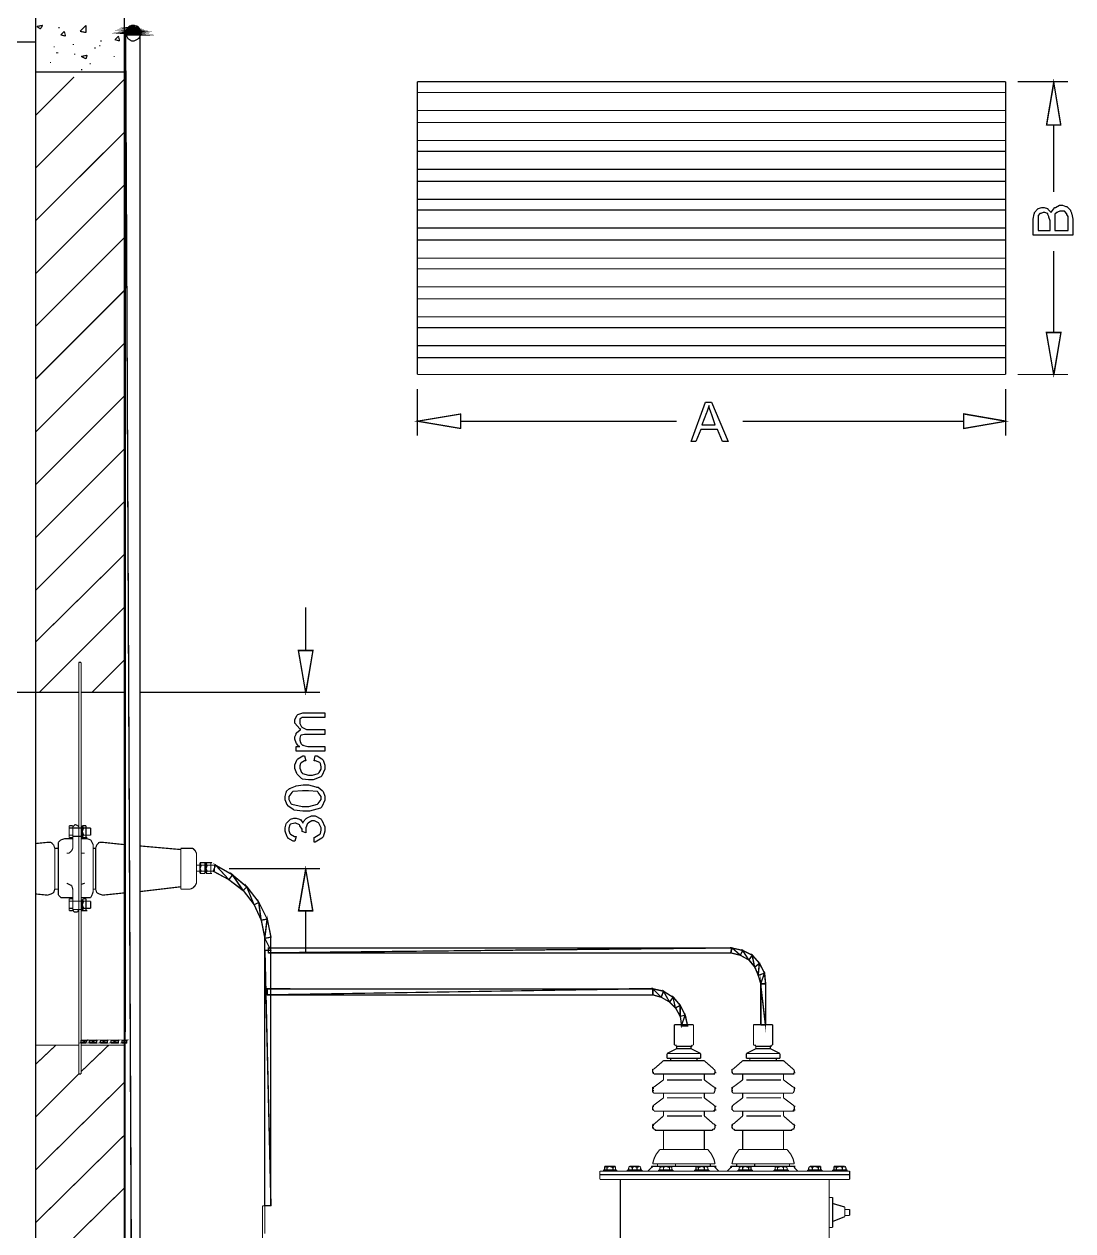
# Model space of a CAD drawing. Extents: x 0 to 210, y 0 to 297.
# Drawn here: x 104.27 to 141.31, y 230.76 to 273.4 of the extents above; entities that cross this region are included whole.
import ezdxf

# ---------------------------------------------------------------- set-up
doc = ezdxf.new("R2010")
doc.units = 0
doc.header["$MEASUREMENT"] = 0
for name, color, linetype in [('C00-00-00-BLACK', 7, 'Continuous'), ('C00-7E-FF', 150, 'Continuous'), ('C00-FF-00', 3, 'Continuous'), ('CC6-C8-CA', 254, 'Continuous'), ('CFF-00-00', 1, 'Continuous'), ('CFF-7E-00', 30, 'Continuous')]:
    doc.layers.add(name, color=color, linetype=linetype)

msp = doc.modelspace()

# ---------------------------------------------------------------- linework, layer by layer
at = {"layer": 'C00-00-00-BLACK', "const_width": 0.0423}
for points in [[(104.672, 273.611), (104.672, 160.605)], [(104.714, 273.315), (104.925, 273.357)], [(104.714, 273.315), (104.841, 273.231)], [(104.841, 273.231), (104.925, 273.357)], [(105.476, 273.272), (105.519, 273.272)], [(106.241, 273.145), (106.452, 273.357)], [(106.452, 273.102), (106.452, 273.357)], [(107.81, 273.611), (107.81, 160.605)], [(108.402, 273.061), (108.402, 273.124), (108.296, 273.305), (108.275, 273.315), (108.253, 273.337), (108, 273.337), (107.979, 273.315), (107.957, 273.305), (107.852, 273.123), (107.852, 273.061)], [(105.561, 273.018), (105.687, 273.145)], [(105.561, 273.018), (105.73, 272.976)], [(105.73, 272.976), (105.687, 273.145)], [(106.241, 273.145), (106.452, 273.102)], [(107.471, 272.849), (107.599, 272.976)], [(107.471, 272.849), (107.64, 272.806)], [(107.64, 272.806), (107.599, 272.976)], [(107.81, 161.198), (107.852, 273.018)], [(108.361, 273.018), (108.361, 161.367)], [(104.672, 272.765), (69.3843, 272.765)], [(105.307, 272.595), (105.35, 272.595)], [(105.986, 272.679), (106.029, 272.679)], [(106.748, 272.553), (106.791, 272.553)], [(106.918, 272.637), (106.96, 272.637)], [(106.96, 272.806), (107.003, 272.806)], [(105.18, 272.044), (105.222, 272.044)], [(105.391, 272.383), (105.434, 272.383)], [(105.434, 272.383), (105.476, 272.383)], [(106.029, 272.34), (106.072, 272.34)], [(106.282, 272.256), (106.495, 272.299)], [(106.282, 272.256), (106.452, 272.172)], [(106.452, 272.172), (106.495, 272.299)], [(106.579, 272.003), (106.621, 272.003)], [(107.429, 272.256), (107.471, 272.256)], [(104.672, 271.706), (107.81, 271.706)], [(106.282, 271.791), (106.325, 271.791)], [(104.672, 270.179), (106.029, 271.534)], [(104.672, 268.314), (107.81, 271.449)], [(138.941, 271.365), (118.157, 271.365)], [(118.157, 261.022), (118.157, 271.365)], [(138.941, 261.022), (138.941, 271.365)], [(104.672, 266.449), (107.81, 269.584)], [(104.672, 264.583), (107.81, 267.721)], [(104.672, 262.717), (107.81, 265.857)], [(104.672, 260.853), (107.81, 263.991)], [(104.672, 258.987), (107.81, 262.125)], [(138.941, 261.022), (118.157, 261.022)], [(104.672, 257.123), (107.81, 260.26)], [(104.672, 255.257), (107.81, 258.395)], [(104.672, 253.391), (107.81, 256.53)], [(104.672, 251.57), (107.81, 254.664)], [(104.798, 249.79), (107.81, 252.798)], [(106.198, 236.31), (106.198, 250.848)], [(106.198, 250.848), (106.282, 250.848)], [(106.282, 250.848), (106.282, 236.31)], [(106.664, 249.79), (107.81, 250.934)], [(104.672, 249.79), (69.3843, 249.79)], [(104.672, 249.79), (106.198, 249.79)], [(106.282, 249.79), (107.81, 249.79)], [(106.072, 245.126), (106.029, 245.084)], [(106.156, 245.084), (106.072, 245.126)], [(105.859, 245.084), (105.859, 244.66)], [(105.859, 245.084), (105.859, 245.041)], [(105.986, 245.084), (105.859, 245.084)], [(105.859, 245.041), (105.859, 244.999)], [(105.859, 244.999), (105.986, 244.999)], [(105.859, 244.999), (105.859, 244.872)], [(105.859, 244.872), (105.859, 244.745)], [(105.859, 244.745), (105.986, 244.745)], [(105.859, 244.745), (105.859, 244.703)], [(105.859, 244.703), (105.859, 244.66)], [(105.986, 244.279), (105.986, 245.084)], [(106.029, 245.084), (105.986, 245.041)], [(105.986, 244.999), (106.282, 244.999)], [(105.986, 244.703), (106.282, 244.703)], [(106.198, 245.041), (106.156, 245.084)], [(106.198, 245.041), (106.198, 244.279)], [(106.282, 245.041), (106.325, 245.041)], [(106.325, 244.66), (106.325, 245.084)], [(106.368, 245.084), (106.325, 245.041)], [(106.368, 245.084), (106.325, 245.084)], [(106.325, 245.041), (106.368, 244.999)], [(106.368, 244.999), (106.325, 244.872)], [(106.325, 244.872), (106.368, 244.745)], [(106.368, 244.745), (106.325, 244.703)], [(106.325, 244.703), (106.368, 244.66)], [(106.368, 245.084), (106.452, 245.084)], [(106.368, 244.999), (106.452, 244.999)], [(106.368, 244.745), (106.452, 244.745)], [(106.452, 244.66), (106.452, 245.084)], [(106.452, 245.041), (106.452, 245.084)], [(106.452, 244.999), (106.452, 245.041)], [(106.452, 244.999), (106.621, 244.999)], [(106.452, 244.872), (106.452, 244.999)], [(106.452, 244.745), (106.452, 244.872)], [(106.452, 244.745), (106.621, 244.745)], [(106.452, 244.703), (106.452, 244.745)], [(106.452, 244.66), (106.452, 244.703)], [(106.621, 244.999), (106.621, 244.745)], [(105.095, 244.492), (104.672, 244.449)], [(105.222, 244.492), (105.095, 244.492)], [(105.307, 244.406), (105.222, 244.492)], [(105.35, 244.279), (105.307, 244.406)], [(105.35, 244.279), (105.35, 242.838)], [(105.476, 244.279), (105.35, 244.279)], [(105.561, 244.576), (105.476, 244.492)], [(105.476, 244.492), (105.476, 244.406)], [(105.476, 244.406), (105.476, 242.752)], [(105.687, 244.618), (105.561, 244.576)], [(105.687, 244.618), (105.986, 244.618)], [(105.986, 244.66), (105.859, 244.66)], [(105.859, 244.66), (105.902, 244.66)], [(105.945, 244.194), (105.986, 244.279)], [(106.198, 242.838), (106.198, 244.279)], [(106.282, 244.66), (106.325, 244.66)], [(106.282, 244.618), (106.495, 244.618)], [(106.368, 244.66), (106.325, 244.66)], [(106.368, 244.66), (106.452, 244.66)], [(106.452, 244.66), (106.495, 244.66)], [(106.621, 244.576), (106.495, 244.618)], [(106.664, 244.492), (106.621, 244.576)], [(106.707, 244.406), (106.664, 244.492)], [(106.707, 244.406), (106.707, 242.752)], [(106.791, 244.279), (106.707, 244.279)], [(106.834, 244.406), (106.791, 244.279)], [(106.791, 244.279), (106.791, 242.838)], [(106.918, 244.492), (106.834, 244.406)], [(107.045, 244.492), (106.918, 244.492)], [(107.852, 244.406), (107.045, 244.492)], [(109.802, 244.237), (108.361, 244.364)], [(109.802, 244.279), (109.802, 242.838)], [(110.144, 244.279), (109.802, 244.279)], [(110.228, 244.279), (110.144, 244.279)], [(110.313, 244.194), (110.228, 244.279)], [(105.773, 244.11), (105.859, 244.11)], [(105.859, 244.11), (105.945, 244.194)], [(106.282, 244.11), (106.411, 244.11)], [(110.355, 244.11), (110.313, 244.194)], [(110.355, 244.11), (110.355, 243.049)], [(110.482, 243.687), (110.355, 243.687)], [(110.482, 243.475), (110.355, 243.475)], [(110.482, 243.391), (110.482, 243.771)], [(110.524, 243.771), (110.482, 243.73)], [(110.524, 243.771), (110.482, 243.771)], [(110.482, 243.73), (110.524, 243.687)], [(110.524, 243.687), (110.482, 243.56)], [(110.482, 243.56), (110.524, 243.475)], [(110.524, 243.475), (110.482, 243.433)], [(110.482, 243.433), (110.524, 243.391)], [(110.524, 243.771), (110.651, 243.771)], [(110.524, 243.687), (110.651, 243.687)], [(110.651, 243.687), (110.524, 243.687)], [(110.651, 243.475), (110.524, 243.475)], [(110.651, 243.475), (110.524, 243.475)], [(110.651, 243.391), (110.651, 243.771)], [(110.651, 243.73), (110.651, 243.771)], [(110.651, 243.771), (110.694, 243.771)], [(110.651, 243.687), (110.651, 243.73)], [(110.651, 243.56), (110.651, 243.687)], [(110.694, 243.687), (110.651, 243.687)], [(110.694, 243.687), (110.651, 243.687)], [(110.651, 243.475), (110.651, 243.56)], [(110.651, 243.433), (110.651, 243.475)], [(110.694, 243.475), (110.651, 243.475)], [(110.651, 243.475), (110.694, 243.475)], [(110.651, 243.391), (110.651, 243.433)], [(110.694, 243.391), (110.694, 243.771)], [(110.736, 243.771), (110.694, 243.73)], [(110.736, 243.771), (110.694, 243.771)], [(110.694, 243.73), (110.736, 243.687)], [(110.736, 243.687), (110.694, 243.56)], [(110.694, 243.56), (110.736, 243.475)], [(110.736, 243.475), (110.694, 243.433)], [(110.694, 243.433), (110.736, 243.391)], [(110.736, 243.771), (110.863, 243.771)], [(110.863, 243.687), (110.736, 243.687)], [(110.863, 243.687), (110.736, 243.687)], [(110.863, 243.475), (110.736, 243.475)], [(110.863, 243.475), (110.736, 243.475)], [(110.863, 243.391), (110.863, 243.771)], [(110.863, 243.73), (110.863, 243.771)], [(110.863, 243.771), (110.906, 243.771)], [(110.863, 243.687), (110.863, 243.73)], [(110.99, 243.687), (110.863, 243.687)], [(110.863, 243.56), (110.863, 243.687)], [(110.863, 243.475), (110.863, 243.56)], [(110.863, 243.433), (110.863, 243.475)], [(110.99, 243.475), (110.863, 243.475)], [(110.863, 243.391), (110.863, 243.433)], [(110.99, 243.687), (110.99, 243.475)], [(105.859, 243.006), (105.773, 243.049)], [(105.945, 242.965), (105.859, 243.006)], [(106.411, 243.049), (106.282, 243.006)], [(110.313, 242.965), (110.355, 243.049)], [(110.524, 243.391), (110.482, 243.391)], [(110.524, 243.391), (110.651, 243.391)], [(110.736, 243.391), (110.694, 243.391)], [(110.736, 243.391), (110.863, 243.391)], [(110.863, 243.391), (110.906, 243.391)], [(104.672, 242.668), (105.095, 242.626)], [(105.095, 242.626), (105.222, 242.668)], [(105.222, 242.668), (105.307, 242.71)], [(105.307, 242.71), (105.35, 242.838)], [(105.476, 242.838), (105.35, 242.838)], [(105.476, 242.752), (105.476, 242.626)], [(105.476, 242.626), (105.561, 242.54)], [(105.986, 242.838), (105.945, 242.965)], [(105.986, 242.838), (105.986, 242.076)], [(106.198, 242.838), (106.198, 242.117)], [(106.621, 242.54), (106.664, 242.626)], [(106.664, 242.626), (106.707, 242.752)], [(106.791, 242.838), (106.707, 242.838)], [(106.791, 242.838), (106.834, 242.71)], [(106.834, 242.71), (106.918, 242.668)], [(106.918, 242.668), (107.045, 242.626)], [(107.852, 242.71), (107.045, 242.626)], [(107.81, 242.71), (107.81, 160.605)], [(109.802, 242.922), (108.361, 242.752)], [(109.802, 242.838), (110.144, 242.838)], [(110.144, 242.838), (110.228, 242.879)], [(110.228, 242.879), (110.313, 242.965)], [(105.561, 242.54), (105.687, 242.54)], [(105.687, 242.54), (105.986, 242.54)], [(105.986, 242.499), (105.859, 242.499)], [(105.859, 242.499), (105.859, 242.456)], [(105.859, 242.499), (105.859, 242.456)], [(105.859, 242.456), (105.859, 242.413)], [(105.859, 242.456), (105.859, 242.076)], [(105.859, 242.413), (105.986, 242.413)], [(105.859, 242.413), (105.859, 242.287)], [(105.859, 242.287), (105.859, 242.16)], [(105.859, 242.16), (105.986, 242.16)], [(105.859, 242.16), (105.859, 242.117)], [(105.986, 242.413), (106.282, 242.413)], [(106.282, 242.54), (106.495, 242.54)], [(106.282, 242.456), (106.325, 242.456)], [(106.368, 242.499), (106.325, 242.456)], [(106.368, 242.499), (106.325, 242.456)], [(106.325, 242.456), (106.368, 242.413)], [(106.325, 242.076), (106.325, 242.456)], [(106.368, 242.413), (106.325, 242.287)], [(106.325, 242.287), (106.368, 242.16)], [(106.368, 242.16), (106.325, 242.117)], [(106.452, 242.499), (106.368, 242.499)], [(106.368, 242.413), (106.452, 242.413)], [(106.368, 242.16), (106.452, 242.16)], [(106.452, 242.456), (106.452, 242.499)], [(106.452, 242.499), (106.452, 242.456)], [(106.452, 242.413), (106.452, 242.456)], [(106.452, 242.076), (106.452, 242.456)], [(106.452, 242.413), (106.621, 242.413)], [(106.452, 242.287), (106.452, 242.413)], [(106.452, 242.16), (106.452, 242.287)], [(106.452, 242.16), (106.621, 242.16)], [(106.452, 242.117), (106.452, 242.16)], [(106.495, 242.54), (106.621, 242.54)], [(106.621, 242.413), (106.621, 242.16)], [(105.859, 242.117), (105.859, 242.076)], [(105.986, 242.076), (105.859, 242.076)], [(105.859, 242.076), (105.902, 242.076)], [(106.282, 242.117), (105.986, 242.117)], [(105.986, 242.117), (106.029, 242.033)], [(106.029, 242.033), (106.072, 242.033)], [(106.072, 242.033), (106.156, 242.033)], [(106.156, 242.033), (106.198, 242.117)], [(106.282, 242.076), (106.325, 242.076)], [(106.325, 242.117), (106.368, 242.076)], [(106.368, 242.076), (106.325, 242.076)], [(106.452, 242.076), (106.368, 242.076)], [(106.452, 242.076), (106.452, 242.117)], [(106.452, 242.076), (106.495, 242.076)], [(127.233, 238.048), (127.276, 238.048)], [(127.233, 238.006), (127.233, 238.048)], [(127.233, 238.006), (127.233, 237.371)], [(127.276, 238.048), (127.317, 238.048)], [(127.276, 238.048), (127.317, 238.048)], [(127.828, 238.048), (127.317, 238.048)], [(127.871, 238.048), (127.828, 238.048)], [(127.912, 238.048), (127.871, 238.048)], [(127.871, 238.048), (127.912, 238.048)], [(127.912, 238.006), (127.912, 238.048)], [(127.912, 238.006), (127.912, 237.371)], [(130.032, 238.006), (130.032, 238.048)], [(130.032, 238.048), (130.074, 238.048)], [(130.032, 238.006), (130.032, 237.371)], [(130.074, 238.048), (130.117, 238.048)], [(130.074, 238.048), (130.117, 238.048)], [(130.627, 238.048), (130.117, 238.048)], [(130.67, 238.048), (130.627, 238.048)], [(130.712, 238.048), (130.67, 238.048)], [(130.67, 238.048), (130.712, 238.048)], [(130.712, 238.006), (130.712, 238.048)], [(130.712, 238.006), (130.712, 237.371)], [(104.672, 236.649), (105.391, 237.328)], [(104.672, 237.328), (106.198, 237.328)], [(106.282, 236.394), (107.257, 237.328)], [(106.282, 237.328), (107.81, 237.328)], [(127.317, 237.202), (126.979, 237.03)], [(126.979, 237.03), (126.979, 236.86)], [(126.979, 237.03), (128.167, 237.03)], [(127.233, 237.328), (127.233, 237.371)], [(127.276, 237.328), (127.233, 237.328)], [(127.317, 237.286), (127.276, 237.328)], [(127.276, 237.328), (127.317, 237.328)], [(127.276, 237.328), (127.317, 237.328)], [(127.317, 237.286), (127.36, 237.286)], [(127.317, 237.286), (127.317, 237.202)], [(127.828, 237.286), (127.317, 237.286)], [(127.828, 237.202), (127.317, 237.202)], [(127.828, 237.286), (127.871, 237.328)], [(127.828, 237.202), (127.828, 237.286)], [(127.828, 237.286), (127.871, 237.286)], [(128.167, 237.03), (127.828, 237.202)], [(127.871, 237.328), (127.912, 237.328)], [(127.871, 237.328), (127.912, 237.328)], [(127.912, 237.328), (127.912, 237.371)], [(128.167, 236.86), (128.167, 237.03)], [(130.117, 237.202), (129.778, 237.03)], [(129.778, 237.03), (129.778, 236.86)], [(129.778, 237.03), (130.966, 237.03)], [(130.032, 237.328), (130.032, 237.371)], [(130.074, 237.328), (130.032, 237.328)], [(130.117, 237.286), (130.074, 237.328)], [(130.074, 237.328), (130.117, 237.328)], [(130.074, 237.328), (130.117, 237.328)], [(130.117, 237.286), (130.158, 237.286)], [(130.117, 237.286), (130.117, 237.202)], [(130.627, 237.286), (130.117, 237.286)], [(130.627, 237.202), (130.117, 237.202)], [(130.627, 237.286), (130.67, 237.328)], [(130.627, 237.202), (130.627, 237.286)], [(130.627, 237.286), (130.67, 237.286)], [(130.966, 237.03), (130.627, 237.202)], [(130.67, 237.328), (130.712, 237.328)], [(130.67, 237.328), (130.712, 237.328)], [(130.712, 237.328), (130.712, 237.371)], [(130.966, 236.86), (130.966, 237.03)], [(126.514, 236.48), (126.851, 236.776)], [(128.294, 236.776), (126.851, 236.776)], [(126.979, 236.86), (128.167, 236.86)], [(127.106, 236.86), (127.106, 236.776)], [(128.04, 236.86), (128.082, 236.86)], [(128.04, 236.776), (128.04, 236.86)], [(128.633, 236.48), (128.294, 236.776)], [(129.312, 236.48), (129.651, 236.776)], [(131.093, 236.776), (129.651, 236.776)], [(129.778, 236.86), (130.966, 236.86)], [(129.905, 236.86), (129.905, 236.776)], [(130.839, 236.86), (130.882, 236.86)], [(130.839, 236.776), (130.839, 236.86)], [(131.432, 236.48), (131.093, 236.776)], [(104.672, 234.783), (106.198, 236.31)], [(106.282, 236.31), (106.198, 236.31)], [(126.471, 236.48), (126.514, 236.48)], [(126.471, 236.437), (126.471, 236.48)], [(126.471, 236.394), (126.471, 236.437)], [(126.471, 236.353), (126.471, 236.394)], [(126.514, 236.31), (126.471, 236.353)], [(126.471, 236.353), (126.514, 236.353)], [(126.555, 236.31), (126.514, 236.31)], [(126.514, 236.31), (126.555, 236.31)], [(128.59, 236.31), (126.555, 236.31)], [(126.851, 236.098), (126.851, 236.31)], [(128.294, 236.098), (128.294, 236.31)], [(128.633, 236.31), (128.59, 236.31)], [(128.633, 236.48), (128.674, 236.437)], [(128.674, 236.353), (128.633, 236.31)], [(128.633, 236.31), (128.674, 236.31)], [(128.674, 236.437), (128.674, 236.353)], [(128.674, 236.353), (128.717, 236.353)], [(129.27, 236.48), (129.312, 236.48)], [(129.27, 236.437), (129.27, 236.48)], [(129.27, 236.394), (129.27, 236.437)], [(129.27, 236.353), (129.27, 236.394)], [(129.312, 236.31), (129.27, 236.353)], [(129.27, 236.353), (129.312, 236.353)], [(129.355, 236.31), (129.312, 236.31)], [(129.312, 236.31), (129.355, 236.31)], [(131.389, 236.31), (129.355, 236.31)], [(129.651, 236.098), (129.651, 236.31)], [(131.093, 236.098), (131.093, 236.31)], [(131.432, 236.31), (131.389, 236.31)], [(131.432, 236.48), (131.475, 236.437)], [(131.475, 236.353), (131.432, 236.31)], [(131.432, 236.31), (131.475, 236.31)], [(131.475, 236.437), (131.475, 236.353)], [(131.475, 236.353), (131.516, 236.353)], [(104.672, 232.917), (107.81, 236.014)], [(126.471, 235.802), (126.471, 235.844)], [(126.471, 235.844), (126.514, 235.844)], [(126.471, 235.802), (126.514, 235.802)], [(126.471, 235.718), (126.471, 235.802)], [(126.514, 235.844), (126.851, 236.098)], [(128.209, 236.098), (126.979, 236.098)], [(128.633, 235.844), (128.294, 236.098)], [(128.633, 235.844), (128.674, 235.844)], [(128.674, 235.844), (128.674, 235.802)], [(128.674, 235.802), (128.717, 235.802)], [(128.674, 235.802), (128.674, 235.718)], [(129.27, 235.802), (129.27, 235.844)], [(129.27, 235.844), (129.312, 235.844)], [(129.27, 235.802), (129.312, 235.802)], [(129.27, 235.718), (129.27, 235.802)], [(129.312, 235.844), (129.651, 236.098)], [(131.009, 236.098), (129.778, 236.098)], [(131.432, 235.844), (131.093, 236.098)], [(131.432, 235.844), (131.475, 235.844)], [(131.475, 235.844), (131.475, 235.802)], [(131.475, 235.802), (131.516, 235.802)], [(131.475, 235.802), (131.475, 235.718)], [(126.471, 235.718), (126.514, 235.718)], [(126.471, 235.675), (126.471, 235.718)], [(126.514, 235.632), (126.471, 235.675)], [(126.555, 235.632), (126.514, 235.632)], [(126.514, 235.209), (126.851, 235.463)], [(128.633, 235.632), (126.555, 235.632)], [(126.851, 235.463), (126.851, 235.632)], [(128.209, 235.463), (126.979, 235.463)], [(128.294, 235.463), (128.294, 235.632)], [(128.633, 235.209), (128.294, 235.463)], [(128.674, 235.718), (128.633, 235.632)], [(129.27, 235.675), (129.27, 235.718)], [(129.27, 235.718), (129.312, 235.718)], [(129.312, 235.632), (129.27, 235.675)], [(129.355, 235.632), (129.312, 235.632)], [(129.312, 235.209), (129.651, 235.463)], [(131.432, 235.632), (129.355, 235.632)], [(129.651, 235.463), (129.651, 235.632)], [(131.009, 235.463), (129.778, 235.463)], [(131.093, 235.463), (131.093, 235.632)], [(131.432, 235.209), (131.093, 235.463)], [(131.475, 235.718), (131.432, 235.632)], [(126.471, 235.166), (126.514, 235.209)], [(126.471, 235.122), (126.471, 235.166)], [(126.471, 235.166), (126.514, 235.166)], [(126.471, 235.079), (126.471, 235.122)], [(126.471, 235.037), (126.471, 235.079)], [(126.471, 235.037), (126.514, 235.037)], [(126.514, 235.037), (126.471, 235.037)], [(126.514, 234.996), (126.514, 235.037)], [(126.514, 234.996), (126.555, 234.996)], [(126.555, 234.996), (126.514, 234.996)], [(128.59, 234.996), (126.555, 234.996)], [(126.555, 234.996), (126.597, 234.996)], [(126.851, 234.826), (126.851, 234.996)], [(128.294, 234.826), (128.294, 234.996)], [(128.59, 234.996), (128.633, 234.996)], [(128.633, 234.996), (128.59, 234.996)], [(128.633, 235.209), (128.674, 235.166)], [(128.633, 235.037), (128.633, 234.996)], [(128.674, 235.037), (128.633, 235.037)], [(128.633, 234.996), (128.674, 234.996)], [(128.674, 235.166), (128.674, 235.122)], [(128.674, 235.166), (128.717, 235.166)], [(128.674, 235.122), (128.674, 235.037)], [(128.674, 235.037), (128.717, 235.037)], [(129.27, 235.166), (129.312, 235.209)], [(129.27, 235.122), (129.27, 235.166)], [(129.27, 235.166), (129.312, 235.166)], [(129.27, 235.079), (129.27, 235.122)], [(129.27, 235.037), (129.27, 235.079)], [(129.27, 235.037), (129.312, 235.037)], [(129.312, 235.037), (129.27, 235.037)], [(129.312, 234.996), (129.312, 235.037)], [(129.355, 234.996), (129.312, 234.996)], [(129.312, 234.996), (129.355, 234.996)], [(131.389, 234.996), (129.355, 234.996)], [(129.355, 234.996), (129.398, 234.996)], [(129.651, 234.826), (129.651, 234.996)], [(131.093, 234.826), (131.093, 234.996)], [(131.389, 234.996), (131.432, 234.996)], [(131.432, 234.996), (131.389, 234.996)], [(131.432, 235.209), (131.475, 235.166)], [(131.475, 235.037), (131.432, 235.037)], [(131.432, 235.037), (131.432, 234.996)], [(131.432, 234.996), (131.475, 234.996)], [(131.475, 235.166), (131.516, 235.166)], [(131.475, 235.166), (131.475, 235.122)], [(131.475, 235.122), (131.475, 235.037)], [(131.475, 235.037), (131.516, 235.037)], [(126.471, 234.53), (126.514, 234.53)], [(126.471, 234.487), (126.471, 234.53)], [(126.471, 234.487), (126.514, 234.487)], [(126.471, 234.444), (126.471, 234.487)], [(126.514, 234.53), (126.851, 234.826)], [(128.209, 234.826), (126.979, 234.826)], [(128.633, 234.53), (128.294, 234.826)], [(128.633, 234.53), (128.674, 234.53)], [(128.674, 234.53), (128.674, 234.487)], [(128.674, 234.487), (128.674, 234.403)], [(128.674, 234.487), (128.717, 234.487)], [(129.27, 234.487), (129.27, 234.53)], [(129.27, 234.53), (129.312, 234.53)], [(129.27, 234.487), (129.312, 234.487)], [(129.27, 234.444), (129.27, 234.487)], [(129.312, 234.53), (129.651, 234.826)], [(131.009, 234.826), (129.778, 234.826)], [(131.432, 234.53), (131.093, 234.826)], [(131.432, 234.53), (131.475, 234.53)], [(131.475, 234.53), (131.475, 234.487)], [(131.475, 234.487), (131.516, 234.487)], [(131.475, 234.487), (131.475, 234.403)], [(104.672, 231.053), (107.81, 234.148)], [(126.471, 234.403), (126.471, 234.444)], [(126.514, 234.36), (126.471, 234.403)], [(126.471, 234.403), (126.514, 234.403)], [(126.514, 234.36), (126.555, 234.36)], [(126.555, 234.36), (126.514, 234.36)], [(126.555, 234.317), (126.555, 234.36)], [(128.59, 234.317), (126.555, 234.317)], [(126.851, 233.641), (126.851, 234.317)], [(128.294, 233.641), (128.294, 234.317)], [(128.633, 234.36), (128.59, 234.36)], [(128.59, 234.36), (128.59, 234.317)], [(128.674, 234.403), (128.633, 234.36)], [(128.633, 234.36), (128.674, 234.36)], [(129.27, 234.403), (129.27, 234.444)], [(129.312, 234.36), (129.27, 234.403)], [(129.27, 234.403), (129.312, 234.403)], [(129.355, 234.36), (129.312, 234.36)], [(129.312, 234.36), (129.355, 234.36)], [(129.355, 234.317), (129.355, 234.36)], [(131.389, 234.317), (129.355, 234.317)], [(129.651, 233.641), (129.651, 234.317)], [(131.093, 233.641), (131.093, 234.317)], [(131.432, 234.36), (131.389, 234.36)], [(131.389, 234.36), (131.389, 234.317)], [(131.475, 234.403), (131.432, 234.36)], [(131.432, 234.36), (131.475, 234.36)], [(126.724, 233.641), (126.597, 233.472)], [(128.421, 233.641), (126.724, 233.641)], [(128.421, 233.641), (128.548, 233.472)], [(129.524, 233.641), (129.398, 233.472)], [(131.22, 233.641), (129.524, 233.641)], [(131.22, 233.641), (131.348, 233.472)], [(126.514, 233.302), (126.471, 233.132)], [(126.597, 233.472), (126.514, 233.302)], [(128.548, 233.472), (128.633, 233.302)], [(128.633, 233.302), (128.674, 233.132)], [(129.312, 233.302), (129.27, 233.132)], [(129.398, 233.472), (129.312, 233.302)], [(131.348, 233.472), (131.432, 233.302)], [(131.432, 233.302), (131.475, 233.132)], [(124.605, 232.58), (124.605, 232.876)], [(124.605, 232.876), (133.427, 232.876)], [(124.733, 232.917), (124.733, 232.876)], [(125.198, 232.917), (124.733, 232.917)], [(124.817, 233.046), (124.774, 233.003)], [(125.156, 233.046), (124.774, 233.046)], [(124.774, 233.003), (124.774, 233.046)], [(124.774, 233.003), (124.774, 232.917)], [(124.86, 233.003), (124.817, 233.046)], [(124.944, 233.046), (124.86, 233.003)], [(124.86, 233.003), (124.86, 232.917)], [(125.071, 233.003), (124.944, 233.046)], [(125.113, 233.046), (125.071, 233.003)], [(125.071, 233.003), (125.071, 232.917)], [(125.156, 233.003), (125.113, 233.046)], [(125.156, 233.046), (125.156, 233.003)], [(125.156, 233.003), (125.156, 232.917)], [(125.198, 232.917), (125.198, 232.876)], [(126.091, 232.917), (125.579, 232.917)], [(125.579, 232.917), (125.579, 232.876)], [(125.622, 233.003), (125.663, 233.046)], [(125.663, 233.046), (125.622, 233.003)], [(125.622, 233.003), (125.622, 232.917)], [(125.749, 233.003), (125.663, 233.046)], [(126.005, 233.046), (125.663, 233.046)], [(125.833, 233.046), (125.749, 233.003)], [(125.749, 233.003), (125.749, 232.917)], [(125.918, 233.003), (125.833, 233.046)], [(126.005, 233.046), (125.918, 233.003)], [(125.918, 233.046), (125.96, 233.046)], [(125.918, 233.003), (125.918, 232.917)], [(126.048, 233.003), (126.005, 233.046)], [(126.048, 233.003), (126.005, 233.046)], [(126.048, 233.003), (126.048, 232.917)], [(126.091, 232.917), (126.091, 232.876)], [(126.301, 232.876), (126.258, 232.876)], [(126.301, 232.876), (126.428, 233.003)], [(126.428, 233.046), (126.471, 233.046)], [(126.428, 233.003), (126.428, 233.046)], [(126.428, 233.003), (126.471, 233.003)], [(126.471, 233.132), (128.674, 233.132)], [(126.471, 233.046), (128.674, 233.046)], [(126.471, 233.046), (126.514, 233.046)], [(126.64, 233.046), (126.64, 233.132)], [(126.64, 233.132), (126.64, 233.046)], [(126.683, 232.917), (126.683, 232.876)], [(126.683, 232.917), (127.19, 232.917)], [(126.724, 233.003), (126.767, 233.046)], [(126.81, 233.046), (126.724, 233.003)], [(126.724, 233.003), (126.724, 232.917)], [(126.767, 233.046), (127.149, 233.046)], [(126.851, 233.003), (126.81, 233.046)], [(126.937, 233.046), (126.851, 233.003)], [(126.851, 233.003), (126.851, 232.917)], [(127.063, 233.003), (126.937, 233.046)], [(127.106, 233.046), (127.063, 233.003)], [(127.063, 233.003), (127.063, 232.917)], [(127.149, 233.003), (127.106, 233.046)], [(127.149, 233.046), (127.149, 233.003)], [(127.149, 233.003), (127.149, 232.917)], [(127.19, 232.917), (127.19, 232.876)], [(127.276, 233.046), (127.276, 233.132)], [(127.276, 233.132), (127.276, 233.046)], [(127.955, 232.917), (127.955, 232.876)], [(127.955, 232.917), (128.463, 232.917)], [(128.04, 233.046), (127.998, 233.003)], [(127.998, 233.003), (127.998, 233.046)], [(127.998, 233.046), (128.378, 233.046)], [(127.998, 233.003), (127.998, 232.917)], [(128.082, 233.003), (128.04, 233.046)], [(128.209, 233.046), (128.082, 233.003)], [(128.082, 233.003), (128.082, 232.917)], [(128.294, 233.003), (128.209, 233.046)], [(128.337, 233.046), (128.294, 233.003)], [(128.294, 233.003), (128.294, 232.917)], [(128.421, 233.003), (128.337, 233.046)], [(128.421, 233.003), (128.378, 233.046)], [(128.421, 233.003), (128.421, 232.917)], [(128.463, 232.917), (128.463, 232.876)], [(128.505, 233.132), (128.505, 233.046)], [(128.505, 233.046), (128.505, 233.132)], [(128.674, 233.046), (128.633, 233.046)], [(128.674, 233.003), (128.674, 233.046)], [(128.674, 233.046), (128.717, 233.046)], [(128.674, 233.003), (128.717, 233.003)], [(128.802, 232.876), (128.674, 233.003)], [(128.802, 232.876), (128.844, 232.876)], [(129.1, 232.876), (129.059, 232.876)], [(129.1, 232.876), (129.228, 233.003)], [(129.228, 233.003), (129.228, 233.046)], [(129.228, 233.046), (129.27, 233.046)], [(129.228, 233.003), (129.27, 233.003)], [(129.27, 233.132), (131.475, 233.132)], [(129.27, 233.046), (131.475, 233.046)], [(129.27, 233.046), (129.312, 233.046)], [(129.439, 233.132), (129.439, 233.046)], [(129.439, 233.046), (129.439, 233.132)], [(129.482, 232.917), (129.99, 232.917)], [(129.482, 232.917), (129.482, 232.876)], [(129.609, 233.046), (129.524, 233.003)], [(129.524, 233.003), (129.566, 233.046)], [(129.524, 233.003), (129.524, 232.917)], [(129.566, 233.046), (129.947, 233.046)], [(129.651, 233.003), (129.609, 233.046)], [(129.735, 233.046), (129.651, 233.003)], [(129.651, 233.003), (129.651, 232.917)], [(129.862, 233.003), (129.735, 233.046)], [(129.905, 233.046), (129.862, 233.003)], [(129.862, 233.003), (129.862, 232.917)], [(129.947, 233.003), (129.905, 233.046)], [(129.947, 233.046), (129.947, 233.003)], [(129.947, 233.003), (129.947, 232.917)], [(129.99, 232.917), (129.99, 232.876)], [(130.074, 233.132), (130.074, 233.046)], [(130.074, 233.046), (130.074, 233.132)], [(130.754, 232.917), (131.262, 232.917)], [(130.754, 232.917), (130.754, 232.876)], [(130.797, 233.003), (130.797, 233.046)], [(130.839, 233.046), (130.797, 233.003)], [(130.797, 233.046), (131.178, 233.046)], [(130.797, 233.003), (130.797, 232.917)], [(130.882, 233.003), (130.839, 233.046)], [(131.009, 233.046), (130.882, 233.003)], [(130.882, 233.003), (130.882, 232.917)], [(131.093, 233.003), (131.009, 233.046)], [(131.136, 233.046), (131.093, 233.003)], [(131.093, 233.003), (131.093, 232.917)], [(131.22, 233.003), (131.136, 233.046)], [(131.22, 233.003), (131.178, 233.046)], [(131.22, 233.003), (131.22, 232.917)], [(131.262, 232.917), (131.262, 232.876)], [(131.305, 233.132), (131.305, 233.046)], [(131.305, 233.046), (131.305, 233.132)], [(131.475, 233.046), (131.432, 233.046)], [(131.475, 233.003), (131.475, 233.046)], [(131.475, 233.046), (131.516, 233.046)], [(131.475, 233.003), (131.516, 233.003)], [(131.601, 232.876), (131.475, 233.003)], [(131.601, 232.876), (131.644, 232.876)], [(131.943, 232.917), (131.943, 232.876)], [(131.943, 232.917), (132.45, 232.917)], [(132.027, 233.046), (131.984, 233.003)], [(132.027, 233.046), (131.984, 233.003)], [(131.984, 233.003), (131.984, 232.917)], [(132.111, 233.003), (132.027, 233.046)], [(132.407, 233.046), (132.027, 233.046)], [(132.111, 233.046), (132.154, 233.046)], [(132.196, 233.046), (132.111, 233.003)], [(132.111, 233.003), (132.111, 232.917)], [(132.323, 233.003), (132.196, 233.046)], [(132.366, 233.046), (132.323, 233.003)], [(132.323, 233.003), (132.323, 232.917)], [(132.407, 233.003), (132.366, 233.046)], [(132.407, 233.003), (132.407, 233.046)], [(132.407, 233.003), (132.407, 232.917)], [(132.45, 232.917), (132.45, 232.876)], [(132.832, 232.917), (132.832, 232.876)], [(132.832, 232.917), (133.342, 232.917)], [(132.916, 233.046), (132.873, 233.003)], [(132.873, 233.046), (133.258, 233.046)], [(132.873, 233.003), (132.873, 233.046)], [(132.873, 233.003), (132.873, 232.917)], [(132.959, 233.003), (132.916, 233.046)], [(133.085, 233.046), (132.959, 233.003)], [(132.959, 233.003), (132.959, 232.917)], [(133.169, 233.003), (133.085, 233.046)], [(133.215, 233.046), (133.169, 233.003)], [(133.169, 233.003), (133.169, 232.917)], [(133.3, 233.003), (133.215, 233.046)], [(133.3, 233.003), (133.258, 233.046)], [(133.3, 233.003), (133.3, 232.917)], [(133.342, 232.917), (133.342, 232.876)], [(133.427, 232.58), (133.427, 232.876)], [(124.605, 232.749), (133.427, 232.749)], [(124.605, 232.58), (128.973, 232.58)], [(125.326, 232.58), (125.326, 230.248)], [(128.973, 232.58), (133.427, 232.58)], [(132.705, 232.58), (132.705, 228.721)], [(104.672, 229.19), (107.81, 232.283)], [(132.705, 231.944), (132.832, 231.944)], [(132.832, 231.944), (132.832, 230.884)], [(112.686, 231.648), (112.686, 228.341)], [(112.686, 231.648), (112.77, 231.648)], [(112.77, 231.648), (112.77, 230.671)], [(112.983, 231.648), (112.77, 231.648)], [(132.832, 231.732), (133.258, 231.606)], [(133.258, 231.606), (133.258, 231.267)], [(133.258, 231.521), (133.427, 231.521)], [(133.427, 231.521), (133.427, 231.309)], [(132.832, 231.097), (133.258, 231.267)], [(133.427, 231.309), (133.258, 231.309)], [(132.832, 230.884), (132.705, 230.884)]]:
    msp.add_lwpolyline(points, dxfattribs=at)
msp.add_lwpolyline([(108.402, 273.102), (108.402, 273.146), (108.317, 273.279), (108.158, 273.357), (108.106, 273.357), (108.061, 273.357), (107.931, 273.279), (107.852, 273.146), (107.852, 273.102), (107.852, 273.05), (107.931, 272.892), (108.061, 272.806), (108.106, 272.806), (108.158, 272.806), (108.317, 272.892), (108.402, 273.05), (108.402, 273.102)], close=True, dxfattribs=at)
at = {"layer": 'C00-7E-FF', "const_width": 0.0423}
for points in [[(139.364, 271.365), (141.144, 271.365)], [(140.637, 269.84), (140.637, 267.465)], [(140.637, 262.507), (140.637, 265.388)], [(139.364, 261.022), (141.144, 261.022)], [(118.157, 260.514), (118.157, 258.86)], [(138.941, 260.514), (138.941, 258.86)], [(119.684, 259.369), (127.317, 259.369)], [(137.454, 259.369), (129.651, 259.369)], [(114.213, 251.272), (114.213, 252.798)], [(108.361, 249.79), (114.723, 249.79)], [(111.499, 243.56), (114.723, 243.56)], [(114.213, 242.076), (114.213, 240.59)]]:
    msp.add_lwpolyline(points, dxfattribs=at)
for points in [[(140.382, 269.84), (140.891, 269.84), (140.637, 271.365), (140.382, 269.84)], [(140.382, 262.507), (140.891, 262.507), (140.637, 261.022), (140.382, 262.507)], [(119.684, 259.625), (119.684, 259.114), (118.157, 259.369), (119.684, 259.625)], [(137.454, 259.625), (137.454, 259.114), (138.941, 259.369), (137.454, 259.625)], [(113.958, 251.272), (114.469, 251.272), (114.213, 249.79), (113.958, 251.272)], [(113.958, 242.076), (114.469, 242.076), (114.213, 243.56), (113.958, 242.076)]]:
    msp.add_lwpolyline(points, close=True, dxfattribs=at)
at = {"layer": 'C00-7E-FF'}
for points in [[(140.382, 269.84), (140.891, 269.84), (140.637, 271.365), (140.382, 269.84)], [(140.382, 262.507), (140.891, 262.507), (140.637, 261.022), (140.382, 262.507)], [(119.684, 259.625), (119.684, 259.114), (118.157, 259.369), (119.684, 259.625)], [(137.454, 259.625), (137.454, 259.114), (138.941, 259.369), (137.454, 259.625)], [(113.958, 251.272), (114.469, 251.272), (114.213, 249.79), (113.958, 251.272)], [(113.958, 242.076), (114.469, 242.076), (114.213, 243.56), (113.958, 242.076)]]:
    msp.add_lwpolyline(points, close=True, dxfattribs=at)
at = {"layer": 'C00-FF-00', "const_width": 0.0423}
for points in [[(138.941, 270.983), (118.157, 270.983)], [(138.941, 270.349), (118.157, 270.349)], [(138.941, 269.925), (118.157, 269.925)], [(138.941, 269.288), (118.157, 269.288)], [(138.941, 268.906), (118.157, 268.906)], [(138.941, 268.271), (118.157, 268.271)], [(138.941, 267.848), (118.157, 267.848)], [(138.941, 267.211), (118.157, 267.211)], [(138.941, 266.829), (118.157, 266.829)], [(138.941, 266.194), (118.157, 266.194)], [(138.941, 265.771), (118.157, 265.771)], [(138.941, 265.133), (118.157, 265.133)], [(138.941, 264.753), (118.157, 264.753)], [(138.941, 264.118), (118.157, 264.118)], [(138.941, 263.694), (118.157, 263.694)], [(138.941, 263.057), (118.157, 263.057)], [(138.941, 262.676), (118.157, 262.676)], [(138.941, 262.041), (118.157, 262.041)], [(138.941, 261.618), (118.157, 261.618)], [(106.282, 237.414), (106.282, 237.498)]]:
    msp.add_lwpolyline(points, dxfattribs=at)
for points in [[(106.452, 237.414), (106.495, 237.498), (106.282, 237.414), (106.452, 237.414)], [(106.495, 237.498), (106.282, 237.414), (106.282, 237.498), (106.495, 237.498)], [(106.834, 237.414), (106.834, 237.498), (106.579, 237.414), (106.834, 237.414)], [(106.834, 237.498), (106.579, 237.414), (106.579, 237.498), (106.834, 237.498)], [(107.214, 237.414), (107.214, 237.498), (106.96, 237.414), (107.214, 237.414)], [(107.214, 237.498), (106.96, 237.414), (106.96, 237.498), (107.214, 237.498)], [(107.599, 237.414), (107.599, 237.498), (107.344, 237.414), (107.599, 237.414)], [(107.599, 237.498), (107.344, 237.414), (107.344, 237.498), (107.599, 237.498)], [(107.895, 237.414), (107.895, 237.498), (107.725, 237.414), (107.895, 237.414)], [(107.895, 237.498), (107.725, 237.414), (107.725, 237.498), (107.895, 237.498)]]:
    msp.add_lwpolyline(points, close=True, dxfattribs=at)
at = {"layer": 'C00-FF-00'}
for points in [[(106.452, 237.414), (106.495, 237.498), (106.282, 237.414), (106.452, 237.414)], [(106.495, 237.498), (106.282, 237.414), (106.282, 237.498), (106.495, 237.498)], [(106.834, 237.414), (106.834, 237.498), (106.579, 237.414), (106.834, 237.414)], [(106.834, 237.498), (106.579, 237.414), (106.579, 237.498), (106.834, 237.498)], [(107.214, 237.414), (107.214, 237.498), (106.96, 237.414), (107.214, 237.414)], [(107.214, 237.498), (106.96, 237.414), (106.96, 237.498), (107.214, 237.498)], [(107.599, 237.414), (107.599, 237.498), (107.344, 237.414), (107.599, 237.414)], [(107.599, 237.498), (107.344, 237.414), (107.344, 237.498), (107.599, 237.498)], [(107.895, 237.414), (107.895, 237.498), (107.725, 237.414), (107.895, 237.414)], [(107.895, 237.498), (107.725, 237.414), (107.725, 237.498), (107.895, 237.498)]]:
    msp.add_lwpolyline(points, close=True, dxfattribs=at)
at = {"layer": 'CC6-C8-CA', "const_width": 0.0423}
for points in [[(108.275, 273.272), (107.979, 273.272), (108.275, 273.231), (108.275, 273.272)], [(107.979, 273.272), (108.275, 273.231), (107.936, 273.231), (107.979, 273.272)], [(108.149, 273.315), (108.064, 273.315), (108.191, 273.272), (108.149, 273.315)], [(108.022, 273.272), (108.233, 273.272), (107.979, 273.272), (108.022, 273.272)], [(108.275, 273.272), (108.318, 273.272), (107.979, 273.272), (108.275, 273.272)], [(108.275, 273.272), (107.979, 273.272), (108.233, 273.272), (108.275, 273.272)], [(108.064, 273.315), (108.191, 273.272), (108.022, 273.272), (108.064, 273.315)], [(108.191, 273.272), (108.022, 273.272), (108.191, 273.272)], [(108.022, 273.272), (108.191, 273.272), (108.233, 273.272), (108.022, 273.272)], [(108.191, 273.272), (108.022, 273.272), (108.233, 273.272), (108.191, 273.272)], [(108.106, 273.315), (108.149, 273.315), (108.064, 273.315), (108.106, 273.315)], [(108.149, 273.315), (108.064, 273.315), (108.149, 273.315)], [(108.064, 273.315), (108.149, 273.315), (108.191, 273.315), (108.064, 273.315)], [(108.361, 273.102), (107.852, 273.102), (108.361, 273.061), (108.361, 273.102)], [(108.361, 273.061), (107.852, 273.061), (108.361, 273.018), (108.361, 273.061)], [(108.318, 273.188), (107.895, 273.188), (108.361, 273.145), (108.318, 273.188)], [(108.361, 273.145), (107.895, 273.145), (108.361, 273.102), (108.361, 273.145)], [(108.275, 273.231), (107.936, 273.231), (108.318, 273.188), (108.275, 273.231)], [(107.852, 273.018), (108.361, 161.451), (107.81, 161.451), (107.852, 273.018)], [(107.895, 273.145), (108.361, 273.102), (107.852, 273.102), (107.895, 273.145)], [(108.361, 273.018), (107.852, 273.018), (108.361, 161.451), (108.361, 273.018)], [(107.852, 273.102), (108.361, 273.061), (107.852, 273.061), (107.852, 273.102)], [(108.361, 273.102), (107.852, 273.102), (108.361, 273.102)], [(107.852, 273.102), (108.361, 273.102), (108.402, 273.102), (107.852, 273.102)], [(107.852, 273.061), (108.361, 273.018), (107.852, 273.018), (107.852, 273.061)], [(108.361, 273.061), (107.852, 273.061), (108.361, 273.061)], [(107.852, 273.061), (108.361, 273.061), (108.402, 273.061), (107.852, 273.061)], [(108.361, 273.018), (107.852, 273.018), (108.361, 273.018)], [(107.852, 273.018), (108.361, 273.018), (108.402, 273.018), (107.852, 273.018)], [(107.936, 273.231), (108.318, 273.188), (107.895, 273.188), (107.936, 273.231)], [(107.895, 273.188), (108.361, 273.145), (107.895, 273.145), (107.895, 273.188)], [(108.318, 273.188), (107.895, 273.188), (108.318, 273.188)], [(107.895, 273.188), (108.318, 273.188), (108.361, 273.188), (107.895, 273.188)], [(108.361, 273.145), (107.895, 273.145), (108.361, 273.145)], [(107.895, 273.145), (108.361, 273.145), (108.402, 273.145), (107.895, 273.145)], [(108.275, 273.231), (107.936, 273.231), (108.275, 273.231)], [(107.936, 273.231), (108.275, 273.231), (108.318, 273.231), (107.936, 273.231)]]:
    msp.add_lwpolyline(points, close=True, dxfattribs=at)
at = {"layer": 'CC6-C8-CA'}
for points in [[(108.064, 273.315), (108.191, 273.272), (108.022, 273.272), (108.064, 273.315)], [(108.106, 273.315), (108.149, 273.315), (108.064, 273.315), (108.106, 273.315)], [(108.149, 273.315), (108.064, 273.315), (108.149, 273.315)], [(108.064, 273.315), (108.149, 273.315), (108.191, 273.315), (108.064, 273.315)], [(108.149, 273.315), (108.064, 273.315), (108.191, 273.272), (108.149, 273.315)], [(107.852, 273.018), (108.361, 161.451), (107.81, 161.451), (107.852, 273.018)], [(107.895, 273.145), (108.361, 273.102), (107.852, 273.102), (107.895, 273.145)], [(108.361, 273.102), (107.852, 273.102), (108.361, 273.102)], [(107.852, 273.102), (108.361, 273.102), (108.402, 273.102), (107.852, 273.102)], [(108.361, 273.102), (107.852, 273.102), (108.361, 273.061), (108.361, 273.102)], [(107.852, 273.102), (108.361, 273.061), (107.852, 273.061), (107.852, 273.102)], [(108.361, 273.061), (107.852, 273.061), (108.361, 273.061)], [(107.852, 273.061), (108.361, 273.061), (108.402, 273.061), (107.852, 273.061)], [(108.361, 273.061), (107.852, 273.061), (108.361, 273.018), (108.361, 273.061)], [(107.852, 273.061), (108.361, 273.018), (107.852, 273.018), (107.852, 273.061)], [(108.361, 273.018), (107.852, 273.018), (108.361, 273.018)], [(107.852, 273.018), (108.361, 273.018), (108.402, 273.018), (107.852, 273.018)], [(108.361, 273.018), (107.852, 273.018), (108.361, 161.451), (108.361, 273.018)], [(107.936, 273.231), (108.318, 273.188), (107.895, 273.188), (107.936, 273.231)], [(108.318, 273.188), (107.895, 273.188), (108.318, 273.188)], [(107.895, 273.188), (108.318, 273.188), (108.361, 273.188), (107.895, 273.188)], [(108.318, 273.188), (107.895, 273.188), (108.361, 273.145), (108.318, 273.188)], [(107.895, 273.188), (108.361, 273.145), (107.895, 273.145), (107.895, 273.188)], [(108.361, 273.145), (107.895, 273.145), (108.361, 273.145)], [(107.895, 273.145), (108.361, 273.145), (108.402, 273.145), (107.895, 273.145)], [(108.361, 273.145), (107.895, 273.145), (108.361, 273.102), (108.361, 273.145)], [(107.979, 273.272), (108.275, 273.231), (107.936, 273.231), (107.979, 273.272)], [(108.275, 273.231), (107.936, 273.231), (108.275, 273.231)], [(107.936, 273.231), (108.275, 273.231), (108.318, 273.231), (107.936, 273.231)], [(108.275, 273.231), (107.936, 273.231), (108.318, 273.188), (108.275, 273.231)], [(108.022, 273.272), (108.233, 273.272), (107.979, 273.272), (108.022, 273.272)], [(108.275, 273.272), (108.318, 273.272), (107.979, 273.272), (108.275, 273.272)], [(108.275, 273.272), (107.979, 273.272), (108.233, 273.272), (108.275, 273.272)], [(108.275, 273.272), (107.979, 273.272), (108.275, 273.231), (108.275, 273.272)], [(108.191, 273.272), (108.022, 273.272), (108.191, 273.272)], [(108.022, 273.272), (108.191, 273.272), (108.233, 273.272), (108.022, 273.272)], [(108.191, 273.272), (108.022, 273.272), (108.233, 273.272), (108.191, 273.272)]]:
    msp.add_lwpolyline(points, close=True, dxfattribs=at)
at = {"layer": 'CFF-00-00', "const_width": 0.0423}
for points in [[(111.499, 243.175), (111.033, 243.687), (110.947, 243.475), (111.499, 243.175)], [(111.628, 243.348), (111.499, 243.175), (111.033, 243.687), (111.628, 243.348)], [(112.135, 242.922), (112.008, 242.795), (111.628, 243.348), (112.135, 242.922)], [(112.008, 242.795), (111.628, 243.348), (111.499, 243.175), (112.008, 242.795)], [(112.559, 242.372), (112.39, 242.287), (112.135, 242.922), (112.559, 242.372)], [(112.39, 242.287), (112.135, 242.922), (112.008, 242.795), (112.39, 242.287)], [(112.644, 241.737), (112.559, 242.372), (112.39, 242.287), (112.644, 241.737)], [(112.856, 241.779), (112.644, 241.737), (112.559, 242.372), (112.856, 241.779)], [(112.77, 241.099), (112.856, 241.779), (112.644, 241.737), (112.77, 241.099)], [(112.983, 241.142), (112.77, 241.099), (112.856, 241.779), (112.983, 241.142)], [(112.983, 241.142), (112.77, 241.099), (112.983, 240.676), (112.983, 241.142)], [(112.77, 241.099), (112.983, 240.676), (112.77, 240.676), (112.77, 241.099)], [(112.983, 240.676), (112.77, 240.676), (112.983, 231.648), (112.983, 240.676)], [(112.77, 240.676), (112.983, 231.648), (112.77, 231.648), (112.77, 240.676)], [(129.228, 240.59), (129.27, 240.76), (112.897, 240.59), (129.228, 240.59)], [(129.27, 240.76), (112.897, 240.59), (112.897, 240.76), (129.27, 240.76)], [(129.651, 240.676), (129.566, 240.506), (129.27, 240.76), (129.651, 240.676)], [(129.566, 240.506), (129.27, 240.76), (129.228, 240.59), (129.566, 240.506)], [(129.862, 240.337), (129.651, 240.676), (129.566, 240.506), (129.862, 240.337)], [(129.99, 240.506), (129.862, 240.337), (129.651, 240.676), (129.99, 240.506)], [(130.074, 240.083), (129.99, 240.506), (129.862, 240.337), (130.074, 240.083)], [(130.244, 240.21), (130.074, 240.083), (129.99, 240.506), (130.244, 240.21)], [(130.201, 239.787), (130.244, 240.21), (130.074, 240.083), (130.201, 239.787)], [(130.416, 239.871), (130.201, 239.787), (130.244, 240.21), (130.416, 239.871)], [(130.286, 239.491), (130.416, 239.871), (130.201, 239.787), (130.286, 239.491)], [(130.458, 239.491), (130.286, 239.491), (130.416, 239.871), (130.458, 239.491)], [(130.286, 238.048), (130.458, 238.048), (130.286, 239.491), (130.286, 238.048)], [(126.471, 239.106), (126.471, 239.321), (112.856, 239.106), (126.471, 239.106)], [(126.471, 239.321), (112.856, 239.106), (112.856, 239.321), (126.471, 239.321)], [(126.851, 239.236), (126.767, 239.022), (126.471, 239.321), (126.851, 239.236)], [(126.767, 239.022), (126.471, 239.321), (126.471, 239.106), (126.767, 239.022)], [(127.063, 238.853), (126.851, 239.236), (126.767, 239.022), (127.063, 238.853)], [(127.19, 239.022), (127.063, 238.853), (126.851, 239.236), (127.19, 239.022)], [(130.458, 238.048), (130.286, 239.491), (130.458, 239.491), (130.458, 238.048)], [(127.276, 238.64), (127.19, 239.022), (127.063, 238.853), (127.276, 238.64)], [(127.447, 238.726), (127.276, 238.64), (127.19, 239.022), (127.447, 238.726)], [(127.447, 238.344), (127.447, 238.726), (127.276, 238.64), (127.447, 238.344)], [(127.616, 238.387), (127.447, 238.344), (127.447, 238.726), (127.616, 238.387)], [(127.489, 238.006), (127.616, 238.387), (127.447, 238.344), (127.489, 238.006)], [(127.701, 238.006), (127.489, 238.006), (127.616, 238.387), (127.701, 238.006)]]:
    msp.add_lwpolyline(points, close=True, dxfattribs=at)
at = {"layer": 'CFF-00-00'}
for points in [[(111.499, 243.175), (111.033, 243.687), (110.947, 243.475), (111.499, 243.175)], [(111.628, 243.348), (111.499, 243.175), (111.033, 243.687), (111.628, 243.348)], [(112.008, 242.795), (111.628, 243.348), (111.499, 243.175), (112.008, 242.795)], [(112.135, 242.922), (112.008, 242.795), (111.628, 243.348), (112.135, 242.922)], [(112.39, 242.287), (112.135, 242.922), (112.008, 242.795), (112.39, 242.287)], [(112.559, 242.372), (112.39, 242.287), (112.135, 242.922), (112.559, 242.372)], [(112.644, 241.737), (112.559, 242.372), (112.39, 242.287), (112.644, 241.737)], [(112.856, 241.779), (112.644, 241.737), (112.559, 242.372), (112.856, 241.779)], [(112.77, 241.099), (112.856, 241.779), (112.644, 241.737), (112.77, 241.099)], [(112.983, 241.142), (112.77, 241.099), (112.856, 241.779), (112.983, 241.142)], [(112.983, 241.142), (112.77, 241.099), (112.983, 240.676), (112.983, 241.142)], [(112.77, 241.099), (112.983, 240.676), (112.77, 240.676), (112.77, 241.099)], [(112.983, 240.676), (112.77, 240.676), (112.983, 231.648), (112.983, 240.676)], [(112.77, 240.676), (112.983, 231.648), (112.77, 231.648), (112.77, 240.676)], [(129.228, 240.59), (129.27, 240.76), (112.897, 240.59), (129.228, 240.59)], [(129.27, 240.76), (112.897, 240.59), (112.897, 240.76), (129.27, 240.76)], [(129.566, 240.506), (129.27, 240.76), (129.228, 240.59), (129.566, 240.506)], [(129.651, 240.676), (129.566, 240.506), (129.27, 240.76), (129.651, 240.676)], [(129.862, 240.337), (129.651, 240.676), (129.566, 240.506), (129.862, 240.337)], [(129.99, 240.506), (129.862, 240.337), (129.651, 240.676), (129.99, 240.506)], [(130.074, 240.083), (129.99, 240.506), (129.862, 240.337), (130.074, 240.083)], [(130.244, 240.21), (130.074, 240.083), (129.99, 240.506), (130.244, 240.21)], [(130.201, 239.787), (130.244, 240.21), (130.074, 240.083), (130.201, 239.787)], [(130.416, 239.871), (130.201, 239.787), (130.244, 240.21), (130.416, 239.871)], [(130.286, 239.491), (130.416, 239.871), (130.201, 239.787), (130.286, 239.491)], [(130.458, 239.491), (130.286, 239.491), (130.416, 239.871), (130.458, 239.491)], [(126.471, 239.106), (126.471, 239.321), (112.856, 239.106), (126.471, 239.106)], [(126.471, 239.321), (112.856, 239.106), (112.856, 239.321), (126.471, 239.321)], [(126.851, 239.236), (126.767, 239.022), (126.471, 239.321), (126.851, 239.236)], [(126.767, 239.022), (126.471, 239.321), (126.471, 239.106), (126.767, 239.022)], [(127.063, 238.853), (126.851, 239.236), (126.767, 239.022), (127.063, 238.853)], [(127.19, 239.022), (127.063, 238.853), (126.851, 239.236), (127.19, 239.022)], [(130.286, 238.048), (130.458, 238.048), (130.286, 239.491), (130.286, 238.048)], [(130.458, 238.048), (130.286, 239.491), (130.458, 239.491), (130.458, 238.048)], [(127.276, 238.64), (127.19, 239.022), (127.063, 238.853), (127.276, 238.64)], [(127.447, 238.726), (127.276, 238.64), (127.19, 239.022), (127.447, 238.726)], [(127.447, 238.344), (127.447, 238.726), (127.276, 238.64), (127.447, 238.344)], [(127.616, 238.387), (127.447, 238.344), (127.447, 238.726), (127.616, 238.387)], [(127.489, 238.006), (127.616, 238.387), (127.447, 238.344), (127.489, 238.006)], [(127.701, 238.006), (127.489, 238.006), (127.616, 238.387), (127.701, 238.006)]]:
    msp.add_lwpolyline(points, close=True, dxfattribs=at)
at = {"layer": 'CFF-7E-00'}
for points in [[(141.314, 265.941), (139.915, 265.941), (139.915, 266.449), (139.915, 266.513), (139.945, 266.693), (139.956, 266.703), (139.956, 266.746), (140.061, 266.863), (140.083, 266.872), (140.093, 266.883), (140.213, 266.915), (140.252, 266.915), (140.295, 266.915), (140.414, 266.883), (140.425, 266.872), (140.434, 266.863), (140.541, 266.756), (140.552, 266.746), (140.561, 266.767), (140.667, 266.905), (140.678, 266.915), (140.699, 266.926), (140.842, 266.999), (140.891, 266.999), (140.943, 266.999), (141.063, 266.956), (141.103, 266.956), (141.113, 266.947), (141.219, 266.84), (141.23, 266.829), (141.23, 266.798), (141.271, 266.728), (141.271, 266.703), (141.28, 266.682), (141.314, 266.508), (141.314, 266.449), (141.314, 265.941)], [(140.51, 266.11), (140.51, 266.407), (140.51, 266.449), (140.468, 266.576), (140.468, 266.576), (140.468, 266.608), (140.425, 266.679), (140.425, 266.703), (140.414, 266.714), (140.324, 266.746), (140.295, 266.746), (140.264, 266.746), (140.178, 266.714), (140.168, 266.703), (140.147, 266.703), (140.083, 266.639), (140.083, 266.617), (140.083, 266.565), (140.083, 266.446), (140.083, 266.407), (140.083, 266.11), (140.51, 266.11)], [(141.144, 266.11), (141.144, 266.449), (141.144, 266.481), (141.144, 266.576), (141.144, 266.576), (141.144, 266.608), (141.103, 266.679), (141.103, 266.703), (141.092, 266.714), (141.027, 266.777), (141.017, 266.787), (140.986, 266.787), (140.914, 266.787), (140.891, 266.787), (140.859, 266.787), (140.774, 266.756), (140.764, 266.746), (140.742, 266.746), (140.678, 266.682), (140.678, 266.66), (140.678, 266.608), (140.678, 266.489), (140.678, 266.449), (140.678, 266.11), (141.144, 266.11)], [(127.828, 258.648), (128.337, 260.048), (128.548, 260.048), (129.143, 258.648), (128.932, 258.648), (128.76, 259.073), (128.167, 259.073), (127.998, 258.648), (127.828, 258.648)], [(128.209, 259.242), (128.674, 259.242), (128.548, 259.625), (128.536, 259.657), (128.463, 259.855), (128.463, 259.921), (128.452, 259.901), (128.388, 259.69), (128.378, 259.668), (128.209, 259.242)], [(114.893, 247.713), (113.874, 247.713), (113.874, 247.883), (114.001, 247.883), (113.969, 247.883), (113.884, 247.989), (113.874, 248.01), (113.874, 248.01), (113.832, 248.138), (113.832, 248.179), (113.832, 248.222), (113.874, 248.317), (113.874, 248.348), (113.884, 248.36), (114.022, 248.466), (114.044, 248.476), (114.012, 248.497), (113.832, 248.704), (113.832, 248.772), (113.832, 248.825), (113.906, 248.974), (113.917, 248.984), (113.938, 249.006), (114.111, 249.068), (114.171, 249.068), (114.893, 249.068), (114.893, 248.898), (114.254, 248.898), (114.212, 248.898), (114.117, 248.898), (114.085, 248.898), (114.085, 248.898), (114.022, 248.857), (114.001, 248.857), (114.001, 248.825), (114.001, 248.754), (114.001, 248.729), (114.001, 248.688), (114.063, 248.57), (114.085, 248.559), (114.095, 248.55), (114.246, 248.476), (114.297, 248.476), (114.893, 248.476), (114.893, 248.306), (114.213, 248.306), (114.171, 248.306), (114.053, 248.274), (114.044, 248.263), (114.033, 248.263), (114.001, 248.168), (114.001, 248.136), (114.001, 248.105), (114.033, 248.021), (114.044, 248.01), (114.044, 247.989), (114.106, 247.926), (114.128, 247.926), (114.148, 247.916), (114.292, 247.883), (114.34, 247.883), (114.893, 247.883), (114.893, 247.713)], [(114.512, 247.374), (114.554, 247.544), (114.617, 247.544), (114.786, 247.439), (114.808, 247.417), (114.829, 247.396), (114.893, 247.22), (114.893, 247.161), (114.893, 247.077), (114.786, 246.844), (114.766, 246.822), (114.744, 246.801), (114.472, 246.695), (114.383, 246.695), (114.308, 246.695), (114.106, 246.728), (114.085, 246.738), (114.063, 246.749), (113.926, 246.885), (113.917, 246.906), (113.906, 246.928), (113.832, 247.103), (113.832, 247.161), (113.832, 247.226), (113.906, 247.396), (113.917, 247.417), (113.938, 247.439), (114.111, 247.544), (114.171, 247.544), (114.213, 247.374), (114.171, 247.374), (114.053, 247.3), (114.044, 247.288), (114.033, 247.278), (114.001, 247.191), (114.001, 247.161), (114.001, 247.108), (114.063, 246.96), (114.085, 246.949), (114.095, 246.928), (114.31, 246.864), (114.383, 246.864), (114.457, 246.864), (114.658, 246.928), (114.68, 246.949), (114.69, 246.96), (114.766, 247.08), (114.766, 247.118), (114.766, 247.161), (114.733, 247.278), (114.723, 247.288), (114.712, 247.31), (114.562, 247.374), (114.512, 247.374)], [(114.213, 245.594), (114.107, 245.594), (113.809, 245.627), (113.789, 245.637), (113.767, 245.648), (113.587, 245.786), (113.578, 245.806), (113.556, 245.817), (113.492, 245.999), (113.492, 246.06), (113.492, 246.114), (113.524, 246.251), (113.535, 246.272), (113.535, 246.304), (113.64, 246.389), (113.662, 246.399), (113.672, 246.41), (113.852, 246.473), (113.874, 246.483), (113.874, 246.483), (114.128, 246.526), (114.213, 246.526), (114.308, 246.526), (114.574, 246.452), (114.596, 246.441), (114.649, 246.441), (114.797, 246.324), (114.808, 246.313), (114.829, 246.293), (114.893, 246.119), (114.893, 246.06), (114.893, 245.976), (114.786, 245.743), (114.766, 245.721), (114.734, 245.7), (114.343, 245.594), (114.213, 245.594)], [(114.213, 245.763), (114.319, 245.763), (114.628, 245.838), (114.639, 245.848), (114.66, 245.859), (114.766, 246.01), (114.766, 246.06), (114.766, 246.114), (114.66, 246.251), (114.639, 246.272), (114.628, 246.283), (114.317, 246.313), (114.213, 246.313), (114.096, 246.313), (113.757, 246.283), (113.748, 246.272), (113.725, 246.251), (113.621, 246.108), (113.621, 246.06), (113.621, 246.007), (113.694, 245.859), (113.705, 245.848), (113.725, 245.838), (114.09, 245.763), (114.213, 245.763)], [(114.512, 244.492), (114.512, 244.66), (114.533, 244.671), (114.712, 244.778), (114.723, 244.788), (114.733, 244.799), (114.766, 244.917), (114.766, 244.956), (114.766, 245.01), (114.69, 245.147), (114.68, 245.168), (114.669, 245.179), (114.519, 245.252), (114.469, 245.252), (114.425, 245.252), (114.307, 245.179), (114.297, 245.168), (114.275, 245.159), (114.213, 245.007), (114.213, 244.956), (114.213, 244.924), (114.213, 244.854), (114.213, 244.829), (114.085, 244.872), (114.085, 244.872), (114.085, 244.905), (114.085, 244.915), (114.085, 244.957), (114.011, 245.074), (114.001, 245.084), (113.99, 245.106), (113.87, 245.168), (113.832, 245.168), (113.832, 245.168), (113.672, 245.136), (113.662, 245.126), (113.651, 245.116), (113.621, 244.996), (113.621, 244.956), (113.621, 244.915), (113.651, 244.799), (113.662, 244.788), (113.672, 244.778), (113.823, 244.703), (113.874, 244.703), (113.832, 244.533), (113.768, 244.533), (113.587, 244.639), (113.578, 244.66), (113.556, 244.682), (113.492, 244.888), (113.492, 244.956), (113.492, 245.01), (113.524, 245.147), (113.535, 245.168), (113.545, 245.179), (113.651, 245.287), (113.662, 245.298), (113.672, 245.309), (113.792, 245.34), (113.832, 245.34), (113.873, 245.34), (113.99, 245.309), (114.001, 245.298), (114.033, 245.298), (114.117, 245.179), (114.128, 245.168), (114.128, 245.212), (114.233, 245.331), (114.254, 245.34), (114.264, 245.363), (114.417, 245.424), (114.469, 245.424), (114.543, 245.424), (114.744, 245.32), (114.766, 245.298), (114.786, 245.277), (114.893, 245.037), (114.893, 244.956), (114.893, 244.883), (114.829, 244.682), (114.808, 244.66), (114.786, 244.639), (114.544, 244.503), (114.512, 244.492)]]:
    msp.add_lwpolyline(points, close=True, dxfattribs=at)

doc.saveas('drawing.dxf')
